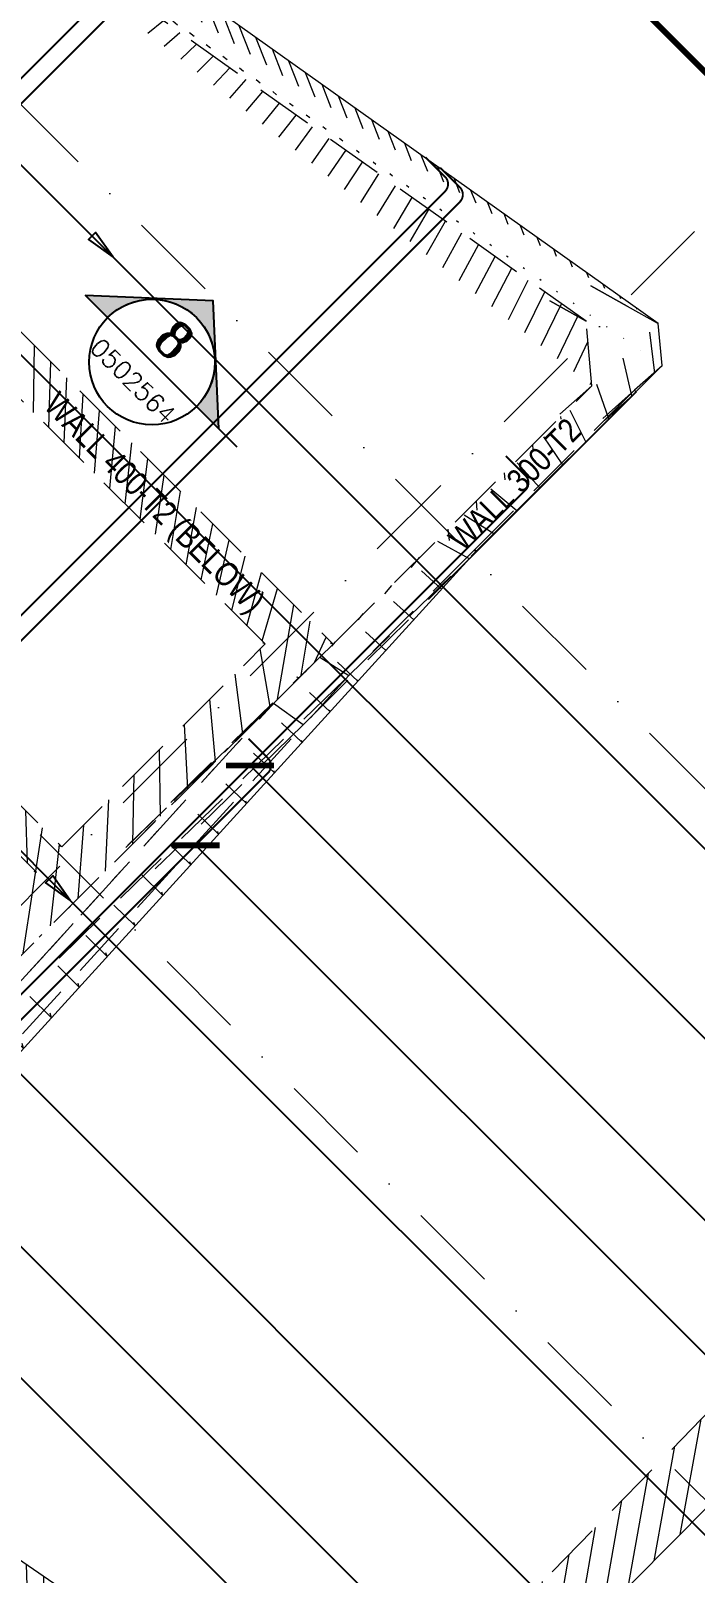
# Model space of a CAD drawing. Extents: x 660761725 to 1323371458, y 2734871439 to 5470067957.
# Drawn here: x 661358697 to 661364247, y 2735064516 to 2735077402 of the extents above; entities that cross this region are included whole.
import ezdxf
from ezdxf.enums import TextEntityAlignment as Align

# ---------------------------------------------------------------- set-up
doc = ezdxf.new("R2010")
doc.units = 0
for name, pattern in [('AXES', [1.95, 1.2, -0.25, 0.25, -0.25]), ('CENTER2', [28.575000000000003, 19.05, -3.175, 3.175, -3.175]), ('Hidden', [714.375, 476.25, -238.125]), ('sbp_axis_short', [10, 5, -2.5, 0, -2.5])]:
    doc.linetypes.add(name, pattern=pattern)
doc.layers.add('A-DETL', color=5, linetype='Continuous', lineweight=9, true_color=0x0000ff)
for name, color, linetype, lineweight in [('A-FLOR-PATT', 7, 'Continuous', 15), ('A-ROOF', 7, 'Continuous', 15), ('A-WALL', 7, 'Continuous', 15), ('A-WALL-IDEN', 7, 'Continuous', 9), ('S-GRID', 7, 'Continuous', 9), ('S-MATCH LNE', 5, 'CENTER2', 40)]:
    doc.layers.add(name, color=color, linetype=linetype, lineweight=lineweight)
for name, color, linetype in [('S-AXIS', 20, 'AXES'), ('S-RBAR-T20', 10, 'Continuous'), ('S-RDIMO', 8, 'Continuous'), ('S-SCEL-INDT', 222, 'Continuous'), ('S-TXT', 3, 'Continuous')]:
    doc.layers.add(name, color=color, linetype=linetype)
doc.styles.add('Arial Narrow_1', font='ARIALN.TTF', dxfattribs={"height": 199.9999999999998})
doc.styles.add('ROMANS', font='romans.shx')
doc.styles.add('ROMANT', font='romant')
pattern_1 = [(74.99999999999999, (0, 0), (-153.3407249233896, 41.08752341002518), [])]

# ---------------------------------------------------------------- blocks, each defined once
blk = doc.blocks.new('I am… All Range.')
at = {"layer": 'S-GRID', "color": 8, "linetype": 'sbp_axis_short', "lineweight": 13, "ltscale": 150}
for p, q in [((662671765.3411871, 2734584810.704287), (662694307.7183684, 2734562268.327105)), ((662668795.4927062, 2734581840.855805), (662691337.8698875, 2734559298.478624)), ((662627061.1529542, 2734509978.252891), (662693164.7237693, 2734576081.823706))]:
    blk.add_line(p, q, dxfattribs=at)
blk = doc.blocks.new('*U1143')
at = {"layer": 'S-SCEL-INDT'}
h = blk.add_hatch(color=256, dxfattribs=at)
edge = h.paths.add_edge_path()
edge.add_line((7.000001906104444, 2.263283386128023e-05), (10.50000190576247, 3.394924715394154e-05))
edge.add_line((10.50000190576247, 3.394924715394154e-05), (-2.921335544670001e-05, 9.624999999075953))
edge.add_line((-2.921335544670001e-05, 9.624999999075953), (-10.49999809220753, -3.394923260202631e-05))
edge.add_line((-10.49999809220753, -3.394923260202631e-05), (-6.999998092549504, -2.263281203340739e-05))
edge.add_arc((1.90677747013979e-06, 1.091277068709939e-11), 6.999999999363562, 0.00018525217620890544, 180.0001852521762, ccw=False)
at = {"layer": 'S-SCEL-INDT', "color": 2, "linetype": 'Continuous'}
blk.add_line((-6.999999999228748, 4.272327350918204e-05), (6.999999999228748, -4.272327350918204e-05), dxfattribs=at)
at = {"layer": 'S-SCEL-INDT'}
blk.add_line((13.40845287412958, 4.901550710201263e-05), (7.000001906104444, 2.263283386128023e-05), dxfattribs=at)
blk.add_lwpolyline([(7.000001906104444, 2.263283386128023e-05), (10.50000190576247, 3.394924715394154e-05), (-2.921335544670001e-05, 9.624999999075953), (-10.49999809220753, -3.394923260202631e-05), (-6.999998092549504, -2.263281203340739e-05, -0.9999999999999999)], format="xyb", close=True, dxfattribs=at)
for centre, radius in [((0, 0), 6.999999999370188), ((0, -1.906788384076208e-06), 6.99999999936)]:
    blk.add_circle(centre, radius, dxfattribs=at)
at = {"layer": 'S-SCEL-INDT', "linetype": 'Continuous', "style": 'ROMANT', "flags": 8}
for rotation, p in [(359.9998251523294, (-9.533905540592968e-07, 3.499999999687137)), (0.0001748476705820678, (9.533905540592968e-07, 3.499943417606119))]:
    blk.add_attdef('01', text='', height=4, rotation=rotation, dxfattribs=at).set_placement(p, align=Align.MIDDLE_CENTER)
at = {"layer": 'S-SCEL-INDT', "color": 3, "linetype": 'Continuous', "style": 'ROMANS', "flags": 8}
for rotation, p in [(359.9998251523294, (0, -2.974065839854546)), (0.0001748476705820678, (0, -2.97412474701559))]:
    blk.add_attdef('-', text='', height=2, rotation=rotation, dxfattribs=at).set_placement(p, align=Align.MIDDLE_CENTER)
blk = doc.blocks.new('I am… Limitless.')
at = {"layer": 'S-TXT', "color": 134}
ref = blk.add_blockref('*U1143', (662397370.128556, 2734570939.46886), dxfattribs=dict(at, xscale=75.00000000000004, yscale=75.00000000000004, zscale=75.00000000000004, rotation=314.9998012006552))
ref.add_attrib('-', '0502564', dxfattribs={"layer": 'S-SCEL-INDT', "color": 3, "linetype": 'Continuous', "height": 150, "rotation": 314.9999734367988, "style": 'ROMANS'}).set_placement((662397212.4012254, 2734570781.742625), align=Align.MIDDLE_CENTER)
ref.add_attrib('01', '8', dxfattribs={"layer": 'S-SCEL-INDT', "linetype": 'Continuous', "height": 300.0000000000001, "rotation": 314.9999734367988, "style": 'ROMANT'}).set_placement((662397555.74178, 2734571125.080695), align=Align.MIDDLE_CENTER)
blk = doc.blocks.new('I am… Atomic.')
at = {"layer": 'A-FLOR-PATT', "transparency": 33554600}
h = blk.add_hatch(dxfattribs=at)
h.set_pattern_fill('ANSI31', color=8, scale=50, angle=30, style=0)
h.set_pattern_definition(pattern_1)
edge = h.paths.add_edge_path()
edge.add_line((662389967.6433319, 2734579123.010657), (662390007.8012236, 2734579503.468677))
edge.add_line((662390178.8400514, 2734578972.951882), (662393574.2351673, 2734576558.543434))
edge.add_line((662390389.9110394, 2734578822.862847), (662389967.7690635, 2734579123.040917))
edge.add_line((662401600.1085552, 2734571260.373601), (662390007.8012234, 2734579503.468677))
edge.add_line((662401045.2346829, 2734570742.112331), (662400996.5411683, 2734571280.666277))
edge.add_line((662400996.5411683, 2734571280.666277), (662391834.41239, 2734577795.702194))
edge.add_line((662401631.7932035, 2734570909.939), (662401600.1085552, 2734571260.373601))
edge.add_line((662398386.0115408, 2734568087.393885), (662401045.2346829, 2734570742.112331))
edge.add_line((662378065.801715, 2734545768.423274), (662383150.2610395, 2734551353.010825))
edge.add_line((662383150.2610395, 2734551353.010825), (662388234.7203641, 2734556937.598375))
edge.add_line((662388234.7203641, 2734556937.598375), (662393319.1796887, 2734562522.185926))
edge.add_line((662393319.1796887, 2734562522.185926), (662398403.6390133, 2734568106.773477))
edge.add_line((662377177.0145457, 2734544792.211362), (662378389.7704264, 2734546124.258873))
edge.add_line((662345219.5168241, 2734509691.243385), (662350637.7770958, 2734515642.46591))
edge.add_line((662350637.7770958, 2734515642.46591), (662356056.0373675, 2734521593.688435))
edge.add_line((662356056.0373675, 2734521593.688435), (662361474.2976393, 2734527544.91096))
edge.add_line((662361474.2976393, 2734527544.91096), (662366892.5579109, 2734533496.133485))
edge.add_line((662366892.5579109, 2734533496.133485), (662372310.8181826, 2734539447.35601))
edge.add_line((662372310.8181826, 2734539447.35601), (662377729.0784543, 2734545398.578536))
edge.add_line((662345267.5598451, 2734509156.384884), (662400082.3408674, 2734569362.972085))
edge.add_line((662401418.6805061, 2734570690.601139), (662400941.3227103, 2734570214.051982))
edge.add_line((662400082.3408674, 2734569362.972085), (662401631.7932035, 2734570909.939))
h = blk.add_hatch(dxfattribs=at)
h.set_pattern_fill('ANSI31', color=8, scale=50, angle=30, style=0)
h.set_pattern_definition(pattern_1)
h.paths.add_polyline_path([(662379129.8428366, 2734572854.771638), (662378841.1105785, 2734572643.884321), (662379625.867961, 2734571935.721013), (662379914.8579589, 2734572146.375746)])
h.paths.add_polyline_path([(662407967.0689715, 2734567385.984937), (662407536.2223183, 2734567816.83159), (662398987.1276885, 2734559064.274018), (662393889.4056096, 2734562560.874372), (662393685.5193458, 2734562336.933021), (662399210.0475222, 2734558547.58027)])
h = blk.add_hatch(dxfattribs=at)
h.set_pattern_fill('ANSI31', color=8, scale=50, angle=30, style=0)
h.set_pattern_definition(pattern_1)
h.paths.add_polyline_path([(662391838.9616344, 2734566220.785015), (662393891.6007832, 2734564168.144461), (662396404.4132351, 2734566676.700235), (662394351.7740862, 2734568729.340789)], flags=16)
h.paths.add_polyline_path([(662394564.1244342, 2734568941.331419), (662396616.7635832, 2734566888.690864), (662398315.5663675, 2734568584.615895), (662396262.9272186, 2734570637.256449)], flags=16)
edge = h.paths.add_edge_path()
edge.add_line((662390201.7467188, 2734565152.109394), (662395979.8045774, 2734570920.379284))
edge.add_line((662390201.7467188, 2734565152.109394), (662390484.86936, 2734564868.986558))
edge.add_line((662391626.6112863, 2734566008.794386), (662390484.86936, 2734564868.986558))
edge.add_line((662393679.2504352, 2734563956.153832), (662391626.6112863, 2734566008.794386))
edge.add_line((662392820.6423062, 2734563099.000176), (662393679.2504352, 2734563956.153832))
edge.add_line((662392820.6423062, 2734563099.000176), (662393103.7649475, 2734562815.877341))
edge.add_line((662393962.3730764, 2734563673.030997), (662393103.7649475, 2734562815.877341))
edge.add_line((662398403.6390133, 2734568106.773477), (662394174.7234246, 2734563885.021626))
edge.add_line((662394175.6151698, 2734563884.12988), (662393963.2648216, 2734563672.139251))
edge.add_line((662398596.61022, 2734568301.791482), (662398773.3078362, 2734568474.034104))
edge.add_line((662398882.7145513, 2734568583.255486), (662398773.3078362, 2734568474.034104))
edge.add_line((662396262.9383746, 2734571203.033456), (662398882.7145513, 2734568583.255486))
edge.add_line((662395979.8045774, 2734570920.379284), (662396262.9383746, 2734571203.033456))
edge.add_line((662398411.2648572, 2734568112.604423), (662398595.7218189, 2734568302.681889))
h = blk.add_hatch(dxfattribs=at)
h.set_pattern_fill('ANSI31', color=8, scale=50, angle=30, style=0)
h.set_pattern_definition(pattern_1)
edge = h.paths.add_edge_path()
edge.add_line((662345468.2720397, 2734510142.524049), (662345661.1307589, 2734509588.669044))
edge.add_line((662345219.5168241, 2734509691.243385), (662350637.7770958, 2734515642.46591))
edge.add_line((662350637.7770958, 2734515642.46591), (662356056.0373675, 2734521593.688435))
edge.add_line((662356056.0373675, 2734521593.688435), (662361474.2976393, 2734527544.91096))
edge.add_line((662361474.2976393, 2734527544.91096), (662366892.5579109, 2734533496.133485))
edge.add_line((662366892.5579109, 2734533496.133485), (662372310.8181826, 2734539447.35601))
edge.add_line((662372310.8181826, 2734539447.35601), (662377729.0784543, 2734545398.578536))
edge.add_line((662345267.5598451, 2734509156.384884), (662400082.3408674, 2734569362.972085))
at = {"layer": 'A-DETL', "color": 8, "linetype": 'Hidden', "lineweight": 9}
for p, q in [((662400996.5411683, 2734571280.666277), (662391834.41239, 2734577795.702194)), ((662401339.1151016, 2734571406.376296), (662401035.0784053, 2734571576.457868)), ((662401035.0784053, 2734571576.457868), (662401339.1151016, 2734571406.376296)), ((662400692.5033965, 2734571450.748451), (662400996.5411683, 2734571280.666277)), ((662400996.5411683, 2734571280.666277), (662400692.5033965, 2734571450.748451)), ((662401339.1151016, 2734571406.376296), (662401599.707209, 2734571260.598119)), ((662396262.9383746, 2734571203.033456), (662398882.7145513, 2734568583.255486)), ((662401045.2346829, 2734570742.112331), (662400996.5411683, 2734571280.666277)), ((662401631.1518183, 2734570909.368745), (662401401.6661634, 2734570705.33348)), ((662401631.1346314, 2734570909.351586), (662401402.4927813, 2734570705.414375)), ((662398386.0115408, 2734568087.393885), (662401045.2346829, 2734570742.112331)), ((662401401.6661634, 2734570705.33348), (662400064.3627324, 2734569370.17517)), ((662401045.2346829, 2734570742.112331), (662400778.0398858, 2734570504.669271)), ((662401135.3391556, 2734570467.520509), (662401402.4598211, 2734570705.778918)), ((662401359.3946913, 2734570637.907331), (662401418.0403122, 2734570690.032128)), ((662401401.6661634, 2734570705.33348), (662401402.4927813, 2734570705.414375)), ((662401402.4598211, 2734570705.778918), (662401415.248901, 2734570693.812109)), ((662401402.4927813, 2734570705.414375), (662401402.4598211, 2734570705.778918)), ((662398315.5663675, 2734568584.615895), (662396262.9272186, 2734570637.256449)), ((662401151.0999817, 2734570452.772967), (662401358.1152967, 2734570636.770192)), ((662400017.173428, 2734569291.468199), (662398706.7791548, 2734567983.29372)), ((662399013.4511831, 2734568320.204953), (662400081.7408041, 2734569362.386686)), ((662400056.9163916, 2734569361.996377), (662399016.3829323, 2734568323.132)), ((662400064.3627324, 2734569370.17517), (662400056.9163916, 2734569361.996377)), ((662400082.3408674, 2734569362.972085), (662400056.9163916, 2734569361.996377)), ((662400082.3408674, 2734569362.972085), (662400064.3627324, 2734569370.17517)), ((662394564.1244342, 2734568941.331419), (662396616.7635832, 2734566888.690864)), ((662396404.4132351, 2734566676.700235), (662394351.7740862, 2734568729.340789)), ((662396616.7635832, 2734566888.690864), (662398315.5663675, 2734568584.615895)), ((662398315.5663675, 2734568584.615895), (662398294.6221148, 2734568593.007379)), ((662398596.61022, 2734568301.791482), (662398773.3078362, 2734568474.034104)), ((662398882.7145513, 2734568583.255486), (662398773.3078362, 2734568474.034104)), ((662398773.3078362, 2734568474.034104), (662399013.4511831, 2734568320.204953)), ((662398882.7145513, 2734568583.255486), (662398861.7703623, 2734568591.646945)), ((662399013.4511831, 2734568320.204953), (662345232.817815, 2734509249.488402)), ((662396594.3241972, 2734565960.198916), (662399012.2854673, 2734568319.067726)), ((662397526.356548, 2734567260.278023), (662398595.7218189, 2734568302.681889)), ((662398577.7447083, 2734568309.884563), (662398595.7218189, 2734568302.681889)), ((662398578.6364534, 2734568308.992817), (662398596.4936724, 2734568301.838178)), ((662398595.7218189, 2734568302.681889), (662398596.61022, 2734568301.791482)), ((662398403.6390133, 2734568106.773477), (662394174.7234246, 2734563885.021626)), ((662397150.5027447, 2734566883.27914), (662398386.0115408, 2734568087.393885)), ((662398633.1142752, 2734567909.753628), (662398386.0115408, 2734568087.393885)), ((662398705.3062181, 2734567981.823278), (662398633.1142752, 2734567909.753628)), ((662398633.1142752, 2734567909.753628), (662397397.6041726, 2734566705.637609)), ((662396616.7635832, 2734566888.690864), (662396595.8186611, 2734566897.082617)), ((662393891.6007832, 2734564168.144461), (662396404.4132351, 2734566676.700235)), ((662396383.4682293, 2734566685.092021), (662396404.4132351, 2734566676.700235))]:
    blk.add_line(p, q, dxfattribs=at)
at = {"layer": 'A-DETL', "color": 8, "linetype": 'Hidden', "lineweight": 9, "flags": 128}
for points in [[(662378065.801715, 2734545768.423274), (662383150.2610395, 2734551353.010825), (662388234.7203641, 2734556937.598375), (662393319.1796887, 2734562522.185926), (662398403.6390133, 2734568106.773477)], [(662398403.6390133, 2734568106.773477), (662397865.9087354, 2734567582.706826), (662397328.1784576, 2734567058.640176), (662397168.1306566, 2734566902.65916)], [(662407536.2223183, 2734567816.83159), (662398987.1276886, 2734559064.274018)], [(662393889.4056098, 2734562560.874372), (662398987.1276884, 2734559064.274018)]]:
    blk.add_lwpolyline(points, dxfattribs=at)
at = {"layer": 'A-ROOF', "color": 8, "lineweight": 13}
for p, q in [((662401600.1085552, 2734571260.373601), (662390007.8012234, 2734579503.468677)), ((662401631.7932035, 2734570909.939), (662401600.1085552, 2734571260.373601)), ((662400082.3408674, 2734569362.972085), (662401631.7932035, 2734570909.939)), ((662345267.5598451, 2734509156.384884), (662400082.3408674, 2734569362.972085))]:
    blk.add_line(p, q, dxfattribs=at)
blk.add_lwpolyline([(662399210.0475222, 2734558547.58027), (662407967.0689714, 2734567385.984937)], dxfattribs=at)
at = {"layer": 'A-WALL', "color": 8, "lineweight": 13}
for p, q in [((662401418.6805061, 2734570690.601139), (662400018.6463647, 2734569292.938641)), ((662401415.2851253, 2734570693.778214), (662401418.6805061, 2734570690.601139))]:
    blk.add_line(p, q, dxfattribs=at)
at = {"layer": 'S-MATCH LNE', "ltscale": 50, "const_width": 50}
blk.add_lwpolyline([(662392634.5624754, 2734582718.491432), (662410357.5035155, 2734564995.550393)], dxfattribs=at)
at = {"layer": 'A-WALL-IDEN', "color": 8, "char_height": 199.9999999999998, "attachment_point": 1, "style": 'Arial Narrow_1'}
for s, insert, width, rotation in [('WALL 400-T2 (BELOW)', (662396596.874469, 2734570705.917255), 3070.463124999997, 314.9999999999974), ('WALL 300-T2', (662399828.8704602, 2734569487.821808), 1771.729374999998, 45.00000000000006)]:
    blk.add_mtext(s, dxfattribs=dict(at, insert=insert, width=width, rotation=rotation))
blk = doc.blocks.new('cadf_04')
at = {"color": 8, "const_width": 0.5000000000000002}
blk.add_lwpolyline([(1.414213560521603, 1.414213564246893), (-1.414213556796312, -1.414213556796312)], dxfattribs=at)
blk = doc.blocks.new('CADF_02')
at = {"color": 0}
blk.add_lwpolyline([(0, 0), (2.5, -0.4166666679084301), (2.5, 0.4166666679084301)], close=True, dxfattribs=at)

msp = doc.modelspace()

# ---------------------------------------------------------------- linework, layer by layer
at = {"layer": 'S-RBAR-T20', "const_width": 16}
for points in [[(661354232.915813, 2735072623.215826), (661359534.9801952, 2735077925.278602, 0.4142135623730951), (661359534.9802138, 2735078047.961628), (661359371.2850187, 2735078211.656873)], [(661355505.4215916, 2735073684.162418), (661359658.6205423, 2735077837.360027, 0.4142135623730951), (661359658.6205621, 2735077960.043053), (661359494.9253687, 2735078123.738299)], [(661354034.4249259, 2735067938.468103), (661362156.8620627, 2735076060.902436, 0.4142135623730951), (661362156.8620839, 2735076183.585463), (661361993.1668923, 2735076347.280711)], [(661355306.9306537, 2735068999.414747), (661362280.5024251, 2735075972.983851, 0.4142135623730951), (661362280.5024484, 2735076095.666878), (661362116.8072599, 2735076259.362129)], [(661355618.2860155, 2735066354.386417), (661362828.3783981, 2735073564.476176, 0.4142135623730951), (661362828.3784205, 2735073687.159203), (661362664.6832304, 2735073850.854452)], [(661356890.7917433, 2735067415.333062), (661360677.6138217, 2735071202.153597, 0.4142135623730951), (661360677.6138468, 2735071324.836624), (661360513.9186603, 2735071488.531877)]]:
    msp.add_lwpolyline(points, format="xyb", dxfattribs=at)
at = {"layer": 'S-RDIMO'}
for p, q in [((661354046.0053316, 2735080848.127124), (661359383.1927887, 2735075510.937526)), ((661359383.1927887, 2735075510.937526), (661372279.706576, 2735062614.422981)), ((661358484.7772728, 2735074824.08118), (661371487.0706186, 2735061821.787072)), ((661356729.8165992, 2735072433.298899), (661359026.320523, 2735070136.79404)), ((661360528.0591992, 2735071264.157417), (661370728.7497603, 2735061063.466258)), ((661360073.2594827, 2735070597.799505), (661370168.1709325, 2735060502.887463)), ((661359026.320523, 2735070136.79404), (661369414.1986889, 2735059748.915263)), ((661357987.364301, 2735069309.396833), (661368481.0219446, 2735058815.738574))]:
    msp.add_line(p, q, dxfattribs=at)
for points in [[(661354864.0329877, 2735070991.780107), (661367760.5478317, 2735058095.264502)], [(661354209.9703841, 2735070549.276503), (661367212.2647104, 2735057546.981414)]]:
    msp.add_lwpolyline(points, dxfattribs=at)

# ---------------------------------------------------------------- block references
at = {"layer": 'S-AXIS'}
for name, p in [('I am… All Range.', (-1324871.764261603, 503695.4297404289)), ('I am… Atomic.', (-1037661.144730687, 503695.4297404289)), ('I am… Limitless.', (-1037661.144730687, 503695.4297404289))]:
    msp.add_blockref(name, p, dxfattribs=at)
at = {"layer": 'S-RDIMO'}
for name, p, xscale, yscale, zscale, rotation in [('CADF_02', (661359383.1927887, 2735075510.937526), 100, 100, 100, 134.9999885111753), ('cadf_04', (661360528.0591992, 2735071264.157417), 100.0000000000001, 100.0000000000001, 100.0000000000001, 314.9999983194263), ('cadf_04', (661360073.2594882, 2735070597.79951), 100, 100, 100, 314.9999983189169), ('CADF_02', (661359026.320523, 2735070136.79404), 99.99999999999999, 99.99999999999999, 99.99999999999999, 134.9999883278789)]:
    msp.add_blockref(name, p, dxfattribs=dict(at, xscale=xscale, yscale=yscale, zscale=zscale, rotation=rotation))

doc.saveas('drawing.dxf')
